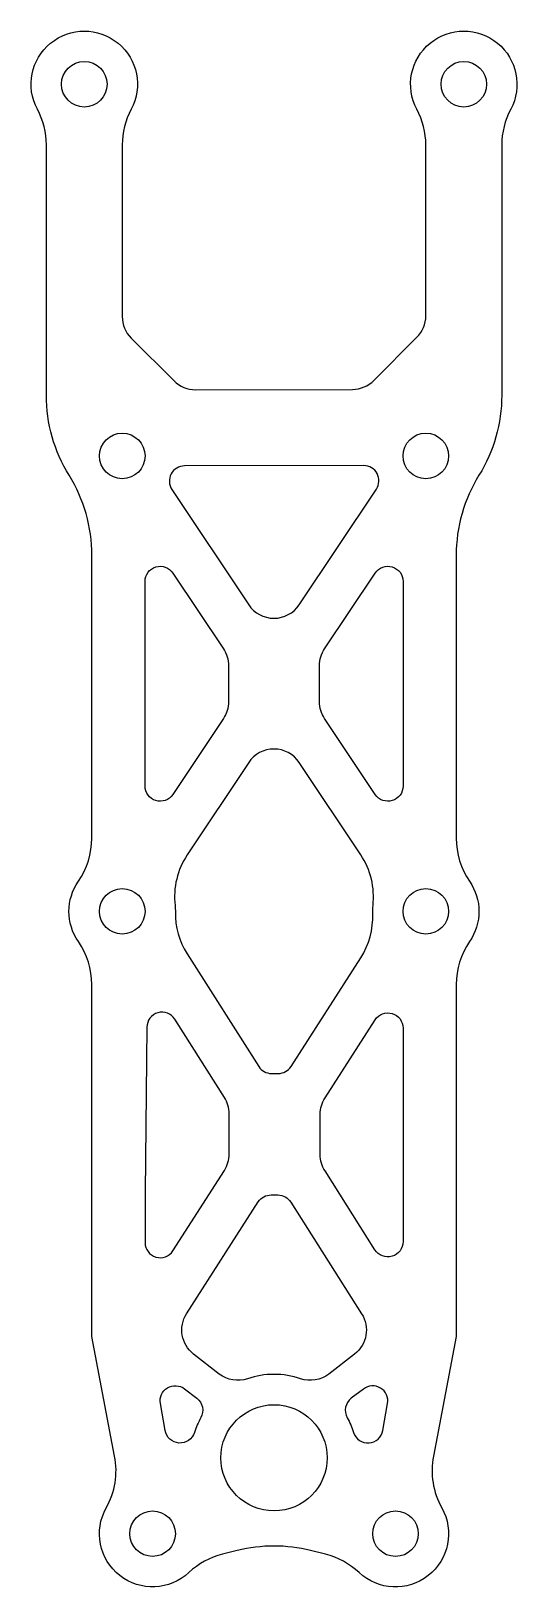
# Model space of a CAD drawing. Header units: millimetres. Extents: x -13 to 19, y -64 to 38.
import ezdxf

# ---------------------------------------------------------------- set-up
doc = ezdxf.new("R2010")
doc.units = ezdxf.units.MM
doc.layers.get('0').update_dxf_attribs({"linetype": 'CONTINUOUS'})

msp = doc.modelspace()

# ---------------------------------------------------------------- linework, layer by layer
for points in [[(14.04, -59.08, -0.857957), (8.59, -63.35, 0.127938), (6.38, -62.14), (5.4, -61.9, 0.122706), (0.57, -61.9), (-0.4, -62.14, 0.128329), (-2.62, -63.35, -0.858262), (-8.06, -59.08, 0.176863), (-7.51, -55.69), (-9.01, -47.81), (-9.01, -24.62, 0.151951), (-9.9, -21.78, -0.311086), (-9.9, -17.81, 0.151951), (-9.01, -14.97), (-9.01, 3.67, 0.139599), (-10.51, 8.94, -0.139599), (-12.01, 14.21), (-12.01, 30.7, 0.123106), (-12.6, 33.05, -1.666667), (-6.42, 33.05, 0.123106), (-7.01, 30.7), (-7.01, 19.39, 0.199239), (-6.43, 17.98), (-3.6, 15.16, 0.199239), (-2.18, 14.57), (8.16, 14.6, 0.198586), (9.57, 15.19), (12.4, 18.03, 0.198586), (12.99, 19.44), (12.99, 30.7, 0.123106), (12.4, 33.05, -1.666667), (18.58, 33.05, 0.123106), (17.99, 30.7), (17.99, 14.21, -0.139599), (16.49, 8.94, 0.139599), (14.99, 3.67), (14.99, -14.97, 0.151951), (15.87, -17.81, -0.311086), (15.87, -21.78, 0.151951), (14.99, -24.62), (14.99, -47.81), (13.49, -55.69, 0.176863)], [(-3.74, 8), (1.32, 0.41, 0.535184), (4.65, 0.41), (9.73, 8.03, 0.599875), (8.9, 9.58), (-2.91, 9.55, 0.598168)], [(-0.01, -5.98, -0.148069), (-0.35, -7.09), (-3.68, -12.09, -0.742056), (-5.51, -11.54), (-5.51, 1.95, -0.742056), (-3.68, 2.5), (-0.35, -2.49, -0.148069), (-0.01, -3.6)], [(5.99, -3.6, -0.148069), (6.32, -2.49), (9.66, 2.5, -0.742056), (11.49, 1.95), (11.49, -11.54, -0.742056), (9.66, -12.09), (6.32, -7.09, -0.148069), (5.99, -5.98)], [(4.11, -30.01), (8.7, -22.86, 0.154449), (9.49, -19.94, -0.038713), (9.51, -19.4, 0.176863), (8.7, -16.07), (4.65, -9.99, 0.535184), (1.32, -9.99), (-2.73, -16.07, 0.176863), (-3.53, -19.4, -0.031217), (-3.51, -19.84, 0.145525), (-2.74, -22.58), (1.98, -30.01, 0.256773), (2.82, -30.47), (3.27, -30.47, 0.255452)], [(-5.51, -38.28), (-5.51, -41.61, 0.748909), (-3.67, -42.15), (-0.28, -36.86, 0.14357), (0.03, -35.78), (0.03, -33.12, 0.142305), (-0.28, -32.05), (-3.55, -26.9, 0.746597), (-5.39, -27.42)], [(9.65, -26.94, -0.748909), (11.49, -27.48), (11.49, -41.55, -0.750846), (9.64, -42.09), (6.35, -36.89, -0.142305), (6.03, -35.82), (6.03, -33.16, -0.14357), (6.35, -32.08)], [(3.25, -38.47, -0.256773), (4.09, -38.94), (8.76, -46.3, -0.387739), (8.3, -48.96), (6.6, -50.27, -0.250178), (4.74, -50.58, 0.163278), (1.24, -50.58, -0.250223), (-0.62, -50.27), (-2.31, -48.96, -0.388983), (-2.77, -46.3), (1.95, -38.93, -0.255452), (2.8, -38.47)], [(-4.5, -52.21, -0.684238), (-2.9, -51.25), (-2.1, -51.87, -0.369664), (-1.83, -53.14, 0.048386), (-2.25, -54.12, -0.784135), (-4.19, -53.99)], [(8.88, -51.26), (8.07, -51.87, 0.369664), (7.81, -53.15, -0.048227), (8.23, -54.12, 0.784135), (10.16, -53.99), (10.47, -52.22, 0.684004)]]:
    msp.add_lwpolyline(points, format="xyb", close=True)
for centre, radius in [((-9.51, 34.7), 1.5), ((15.49, 34.7), 1.5), ((-7.01, 10.21), 1.5), ((12.99, 10.21), 1.5), ((-7.01, -19.79), 1.5), ((12.99, -19.79), 1.5), ((2.99, -55.79), 3.5), ((-5.01, -60.79), 1.5), ((10.99, -60.79), 1.5)]:
    msp.add_circle(centre, radius)

doc.saveas('drawing.dxf')
